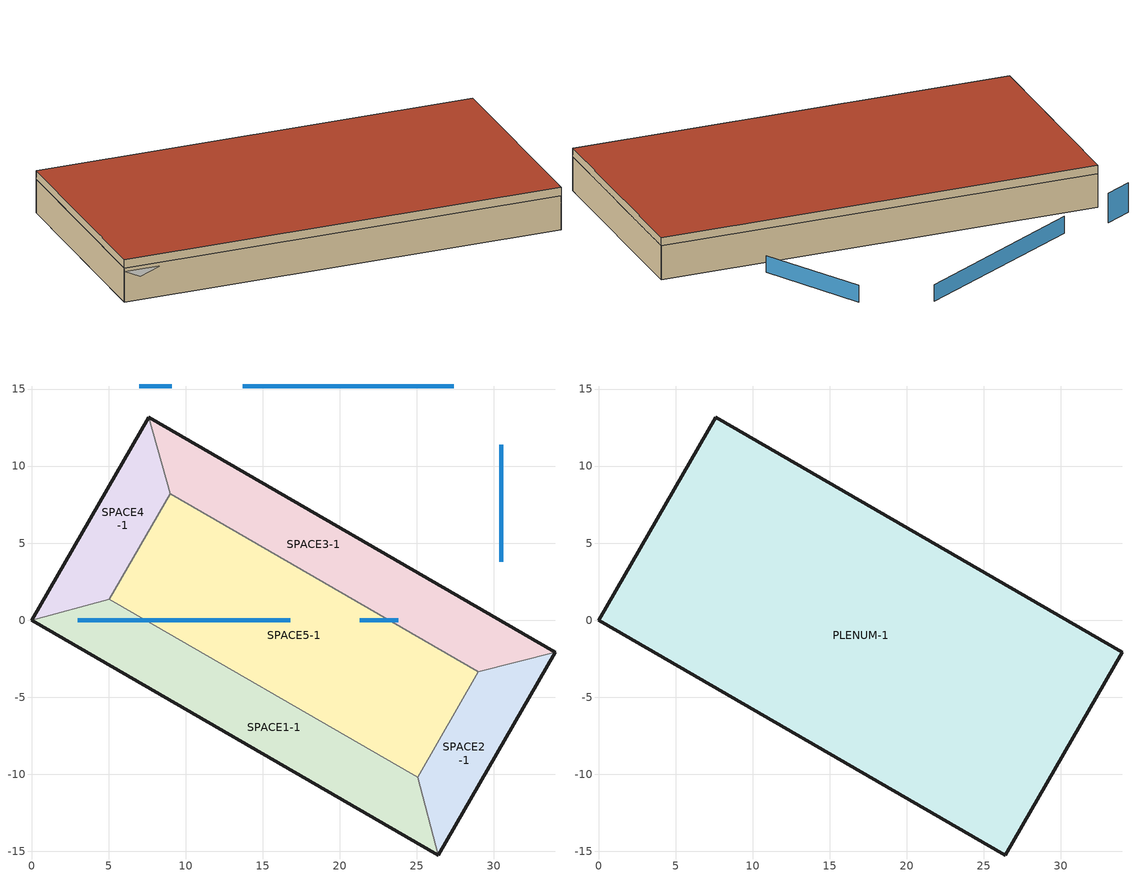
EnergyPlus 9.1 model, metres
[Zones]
SPACE1-1
 floor ground (FLOOR-SLAB-1): 25.06,-10.2 26.41,-15.25 0,0 5.05,1.35 z0
 wall outside (WALL-1): 0,0 26.41,-15.25 z0:2.4
 wall to SPACE2-1 (INT-WALL-1): 26.41,-15.25 25.06,-10.2 z0:2.4
 wall to SPACE4-1 (INT-WALL-1): 5.05,1.35 0,0 z0:2.4
 wall to SPACE5-1 (INT-WALL-1): 25.06,-10.2 5.05,1.35 z0:2.4
 window (Dbl Clr 3mm/13mm Air): 3,0 16.8,0 z0.9:2.1
 window (Sgl Grey 3mm): 21.3,0 23.8,0 z0:2.1
SPACE2-1
 floor ground (FLOOR-SLAB-1): 34.01,-2.09 26.41,-15.25 25.06,-10.2 29.01,-3.35 z0
 wall outside (WALL-1): 26.41,-15.25 34.01,-2.09 z0:2.4
 wall to SPACE3-1 (INT-WALL-1): 34.01,-2.09 29.01,-3.35 z0:2.4
 wall to SPACE5-1 (INT-WALL-1): 29.01,-3.35 25.06,-10.2 z0:2.4
 window (Dbl Clr 3mm/13mm Air): 30.5,3.8 30.5,11.4 z0.9:2.1
SPACE3-1
 floor ground (FLOOR-SLAB-1): 34.01,-2.09 29.01,-3.35 9,8.2 7.6,13.16 z0
 wall outside (WALL-1): 34.01,-2.09 7.6,13.16 z0:2.4
 wall to SPACE4-1 (INT-WALL-1): 7.6,13.16 9,8.2 z0:2.4
 wall to SPACE5-1 (INT-WALL-1): 9,8.2 29.01,-3.35 z0:2.4
 window (Dbl Clr 3mm/13mm Air): 27.4,15.2 13.7,15.2 z0.9:2.1
 window (Sgl Grey 3mm): 9.1,15.2 7,15.2 z0:2.1
SPACE4-1
 floor ground (FLOOR-SLAB-1): 7.6,13.16 9,8.2 5.05,1.35 0,0 z0
 wall outside (WALL-1): 7.6,13.16 0,0 z0:2.4
 wall to SPACE5-1 (INT-WALL-1): 5.05,1.35 9,8.2 z0:2.4
SPACE5-1
 floor ground (FLOOR-SLAB-1): 29.01,-3.35 25.06,-10.2 5.05,1.35 9,8.2 z0
PLENUM-1
 floor to SPACE1-1 (CLNG-1): 25.06,-10.2 26.41,-15.25 0,0 5.05,1.35 z2.4
 floor to SPACE2-1 (CLNG-1): 34.01,-2.09 26.41,-15.25 25.06,-10.2 29.01,-3.35 z2.4
 floor to SPACE3-1 (CLNG-1): 34.01,-2.09 29.01,-3.35 9,8.2 7.6,13.16 z2.4
 floor to SPACE4-1 (CLNG-1): 7.6,13.16 9,8.2 5.05,1.35 0,0 z2.4
 floor to SPACE5-1 (CLNG-1): 29.01,-3.35 25.06,-10.2 5.05,1.35 9,8.2 z2.4
 wall outside (WALL-1): 0,0 26.41,-15.25 34.01,-2.09 7.6,13.16 0,0 z2.4:3
 roof outside (ROOF-1): 7.6,13.16 0,0 26.41,-15.25 34.01,-2.09 z3
shading: 0,-1.3 0,0 19.8,0 19.8,-1.3 z2.2; 21,-2 21,0 24.1,0 24.1,-2 z2.6
[Building]
Building: North Axis=30; Terrain=City; Loads Convergence Tolerance Value=0.04; Temperature Convergence Tolerance Value=0.4; Solar Distribution=FullExterior; Maximum Number of Warmup Days=25; Minimum Number of Warmup Days=6
[Site:Location]
CHICAGO_IL_USA TMY2-94846: Latitude=41.78; Longitude=-87.75; Time Zone=-6; Elevation=190
[SizingPeriod:DesignDay] Day of Month=21; Humidity Condition Type=Wetbulb; Barometric Pressure=99063; Rain Indicator=No; Snow Indicator=No; Daylight Saving Time Indicator=No; Solar Model Indicator=ASHRAEClearSky
Name | Month | Day Type | Maximum DryBulb Temperature | Daily DryBulb Temperature Range | Wetbulb or DewPoint at Maximum DryBulb | Wind Speed | Wind Direction | Sky Clearness
CHICAGO_IL_USA Annual Heating 99% Design Conditions DB | 1 | WinterDesignDay | -17.3 | 0 | -17.3 | 4.9 | 270 | 0
CHICAGO_IL_USA Annual Cooling 1% Design Conditions DB/MCWB | 7 | SummerDesignDay | 31.5 | 10.7 | 23 | 5.3 | 230 | 1
[Site:GroundTemperature:BuildingSurface]
20.03, 20.03, 20.13, 20.3, 20.43, 20.52, 20.62, 20.77, 20.78, 20.55, 20.44, 20.2
[Material] Thermal Absorptance=0.9
Name | Roughness | Thickness | Conductivity | Density | Specific Heat | Solar Absorptance | Visible Absorptance
RG01 | Rough | 0.0127 | 1.442 | 881 | 1674 | 0.65 | 0.65
BR01 | VeryRough | 0.0095 | 0.162 | 1121 | 1464 | 0.7 | 0.7
IN46 | VeryRough | 0.0762 | 0.023 | 24 | 1590 | 0.5 | 0.5
WD01 | MediumSmooth | 0.0191 | 0.115 | 513 | 1381 | 0.78 | 0.78
PW03 | MediumSmooth | 0.0127 | 0.115 | 545 | 1213 | 0.78 | 0.78
IN02 | Rough | 0.0901 | 0.043 | 10 | 837 | 0.75 | 0.75
GP01 | MediumSmooth | 0.0127 | 0.16 | 801 | 837 | 0.75 | 0.75
GP02 | MediumSmooth | 0.0159 | 0.16 | 801 | 837 | 0.75 | 0.75
CC03 | MediumRough | 0.1016 | 1.31 | 2243 | 837 | 0.65 | 0.65
[Material:NoMass]
MAT-CLNG-1: Roughness=Rough; Thermal Resistance=0.652259; Thermal Absorptance=0.65; Solar Absorptance=0.65; Visible Absorptance=0.65
[Material:AirGap]
AL21: Thermal Resistance=0.157
[WindowMaterial:Glazing] Optical Data Type=SpectralAverage; Thickness=0.003; Infrared Transmittance at Normal Incidence=0; Front Side Infrared Hemispherical Emissivity=0.84; Back Side Infrared Hemispherical Emissivity=0.84; Conductivity=0.9
Name | Solar Transmittance at Normal Incidence | Front Side Solar Reflectance at Normal Incidence | Back Side Solar Reflectance at Normal Incidence | Visible Transmittance at Normal Incidence | Front Side Visible Reflectance at Normal Incidence | Back Side Visible Reflectance at Normal Incidence
CLEAR 3MM | 0.837 | 0.075 | 0.075 | 0.898 | 0.081 | 0.081
GREY 3MM | 0.626 | 0.061 | 0.061 | 0.611 | 0.061 | 0.061
[WindowMaterial:Gas]
AIR 13MM: Gas Type=Air; Thickness=0.0127
[Construction]
ROOF-1: RG01, BR01, IN46, WD01
WALL-1: WD01, PW03, IN02, GP01
CLNG-1: MAT-CLNG-1
FLOOR-SLAB-1: CC03
INT-WALL-1: GP02, AL21, GP02
Dbl Clr 3mm/13mm Air: CLEAR 3MM, AIR 13MM, CLEAR 3MM
Sgl Grey 3mm: GREY 3MM
[Zone] Type=1; Multiplier=1
Name | Ceiling Height | Volume
PLENUM-1 | 0.6096 | 283.2
SPACE1-1; SPACE3-1 | 2.4384 | 239.247
SPACE2-1; SPACE4-1 | 2.4384 | 103.311
SPACE5-1 | 2.4384 | 447.683
[People] Number of People Schedule=OCCUPY-1; Number of People Calculation Method=people; Fraction Radiant=0.3; Activity Level Schedule=ActSchd
Name | Zone or ZoneList | Number of People
SPACE1-1 People 1 | SPACE1-1 | 11
SPACE2-1 People 1 | SPACE2-1 | 5
SPACE3-1 People 1 | SPACE3-1 | 11
SPACE4-1 People 1 | SPACE4-1 | 5
SPACE5-1 People 1 | SPACE5-1 | 20
[Lights] Schedule=LIGHTS-1; Design Level Calculation Method=LightingLevel; Return Air Fraction=0; Fraction Radiant=0.59; Fraction Visible=0.2; Fraction Replaceable=0; EndUse Subcategory=GeneralLights
Name | Zone or ZoneList | Lighting Level
SPACE1-1 Lights 1 | SPACE1-1 | 1584
SPACE2-1 Lights 1 | SPACE2-1 | 684
SPACE3-1 Lights 1 | SPACE3-1 | 1584
SPACE4-1 Lights 1 | SPACE4-1 | 684
SPACE5-1 Lights 1 | SPACE5-1 | 2964
[ElectricEquipment] Schedule=EQUIP-1; Design Level Calculation Method=EquipmentLevel; Fraction Latent=0; Fraction Radiant=0.3; Fraction Lost=0
Name | Zone or ZoneList | Design Level
SPACE1-1 ElecEq 1 | SPACE1-1 | 1056
SPACE2-1 ElecEq 1 | SPACE2-1 | 456
SPACE3-1 ElecEq 1 | SPACE3-1 | 1056
SPACE4-1 ElecEq 1 | SPACE4-1 | 456
SPACE5-1 ElecEq 1 | SPACE5-1 | 1976
[ZoneInfiltration:DesignFlowRate] Schedule=INFIL-SCH; Design Flow Rate Calculation Method=flow/zone; Constant Term Coefficient=0; Temperature Term Coefficient=0; Velocity Term Coefficient=0.2237; Velocity Squared Term Coefficient=0
Name | Zone or ZoneList | Design Flow Rate
SPACE1-1 Infil 1 | SPACE1-1 | 0.032
SPACE2-1 Infil 1 | SPACE2-1 | 0.014
SPACE3-1 Infil 1 | SPACE3-1 | 0.032
SPACE4-1 Infil 1 | SPACE4-1 | 0.014
SPACE5-1 Infil 1 | SPACE5-1 | 0.062
[DesignSpecification:OutdoorAir] Outdoor Air Method=sum; Outdoor Air Flow per Person=0.00236; Outdoor Air Flow per Zone Floor Area=0.000305; Outdoor Air Flow per Zone=0
SZ DSOA SPACE1-1; SZ DSOA SPACE2-1; SZ DSOA SPACE3-1; SZ DSOA SPACE4-1; SZ DSOA SPACE5-1
[Sizing:Zone] Zone Cooling Design Supply Air Temperature Input Method=SupplyAirTemperature; Zone Cooling Design Supply Air Temperature=14; Zone Heating Design Supply Air Temperature Input Method=SupplyAirTemperature; Zone Heating Design Supply Air Temperature=50; Zone Cooling Design Supply Air Humidity Ratio=0.009; Zone Heating Design Supply Air Humidity Ratio=0.004; Zone Heating Sizing Factor=0; Zone Cooling Sizing Factor=0; Cooling Design Air Flow Method=DesignDayWithLimit; Heating Design Air Flow Method=DesignDay
Name | Design Specification Outdoor Air Object
SPACE1-1 | SZ DSOA SPACE1-1
SPACE2-1 | SZ DSOA SPACE2-1
SPACE3-1 | SZ DSOA SPACE3-1
SPACE4-1 | SZ DSOA SPACE4-1
SPACE5-1 | SZ DSOA SPACE5-1
[ZoneControl:Thermostat] Control Type Schedule=Zone Control Type Sched; Control 1=CoolingSetpoint; Control 2=HeatingSetpoint; Control 3=DualSetPoint
Name | Zone or ZoneList
SPACE1-1 Control | SPACE1-1
SPACE2-1 Control | SPACE2-1
SPACE3-1 Control | SPACE3-1
SPACE4-1 Control | SPACE4-1
SPACE5-1 Control | SPACE5-1
[ThermostatSetpoint:SingleHeating]
HeatingSetpoint: Setpoint Temperature Schedule=Htg-SetP-Sch
[ThermostatSetpoint:SingleCooling]
CoolingSetpoint: Setpoint Temperature Schedule=Clg-SetP-Sch
[ThermostatSetpoint:DualSetpoint]
DualSetPoint: Heating Setpoint Temperature Schedule=Htg-SetP-Sch; Cooling Setpoint Temperature Schedule=Clg-SetP-Sch
[ZoneHVAC:IdealLoadsAirSystem] Maximum Heating Supply Air Temperature=50; Minimum Cooling Supply Air Temperature=13; Maximum Heating Supply Air Humidity Ratio=0.015; Minimum Cooling Supply Air Humidity Ratio=0.009; Heating Limit=NoLimit; Maximum Heating Air Flow Rate=autosize; Cooling Limit=NoLimit; Maximum Cooling Air Flow Rate=autosize; Dehumidification Control Type=ConstantSupplyHumidityRatio; Humidification Control Type=ConstantSupplyHumidityRatio
ZONE 1 Ideal Loads; ZONE 2 Ideal Loads; ZONE 3 Ideal Loads; ZONE 4 Ideal Loads; ZONE 5 Ideal Loads
[Zone equipment]
SPACE1-1: ZONE 1 Ideal Loads
SPACE2-1: ZONE 2 Ideal Loads
SPACE3-1: ZONE 3 Ideal Loads
SPACE4-1: ZONE 4 Ideal Loads
SPACE5-1: ZONE 5 Ideal Loads
[AirLoopHVAC:ReturnPlenum]
Return-Plenum-1: Zone=PLENUM-1
[Schedule:Compact]
OCCUPY-1: Through: 12/31, For: WeekDays SummerDesignDay CustomDay1 CustomDay2, Until: 8:00, 0, Until: 11:00, 1, Until: 12:00, 0.8, Until: 13:00, 0.4, Until: 14:00, 0.8, Until: 18:00, 1, Until: 19:00, 0.5, Until: 24:00, 0, For: Weekends WinterDesignDay Holiday, Until: 24:00, 0
LIGHTS-1: Through: 12/31, For: WeekDays SummerDesignDay CustomDay1 CustomDay2, Until: 8:00, 0.05, Until: 9:00, 0.9, Until: 10:00, 0.95, Until: 11:00, 1, Until: 12:00, 0.95, Until: 13:00, 0.8, Until: 14:00, 0.9, Until: 18:00, 1, Until: 19:00, 0.6, Until: 21:00, 0.2, Until: 24:00, 0.05, For: Weekends WinterDesignDay Holiday, Until: 24:00, 0.05
EQUIP-1: Through: 12/31, For: WeekDays SummerDesignDay CustomDay1 CustomDay2, Until: 8:00, 0.02, Until: 9:00, 0.4, Until: 14:00, 0.9, Until: 15:00, 0.8, Until: 16:00, 0.7, Until: 18:00, 0.5, Until: 20:00, 0.3, Until: 24:00, 0.02, For: Weekends WinterDesignDay Holiday, Until: 24:00, 0.2
INFIL-SCH: Through: 3/31, For: AllDays, Until: 24:00, 1, Through: 10/31, For: AllDays, Until: 24:00, 0, Through: 12/31, For: AllDays, Until: 24:00, 1
ActSchd: Through: 12/31, For: AllDays, Until: 24:00, 117.24
Htg-SetP-Sch: Through: 12/31, For: SummerDesignDay, Until: 24:00, 16.7, For: WinterDesignDay, Until: 24:00, 22.2, For: WeekDays, Until: 6:00, 16.7, Until: 20:00, 22.2, Until: 24:00, 16.7, For: WeekEnds Holiday, Until: 24:00, 16.7, For: AllOtherDays, Until: 24:00, 16.7
Clg-SetP-Sch: Through: 12/31, For: SummerDesignDay, Until: 24:00, 23.9, For: WinterDesignDay, Until: 24:00, 29.4, For: WeekDays, Until: 6:00, 29.4, Until: 20:00, 23.9, Until: 24:00, 29.4, For: WeekEnds Holiday, Until: 24:00, 29.4, For: AllOtherDays, Until: 24:00, 29.4
Zone Control Type Sched: Through: 12/31, For: SummerDesignDay, Until: 24:00, 2, For: WinterDesignDay, Until: 24:00, 1, For: AllOtherDays, Until: 24:00, 4
